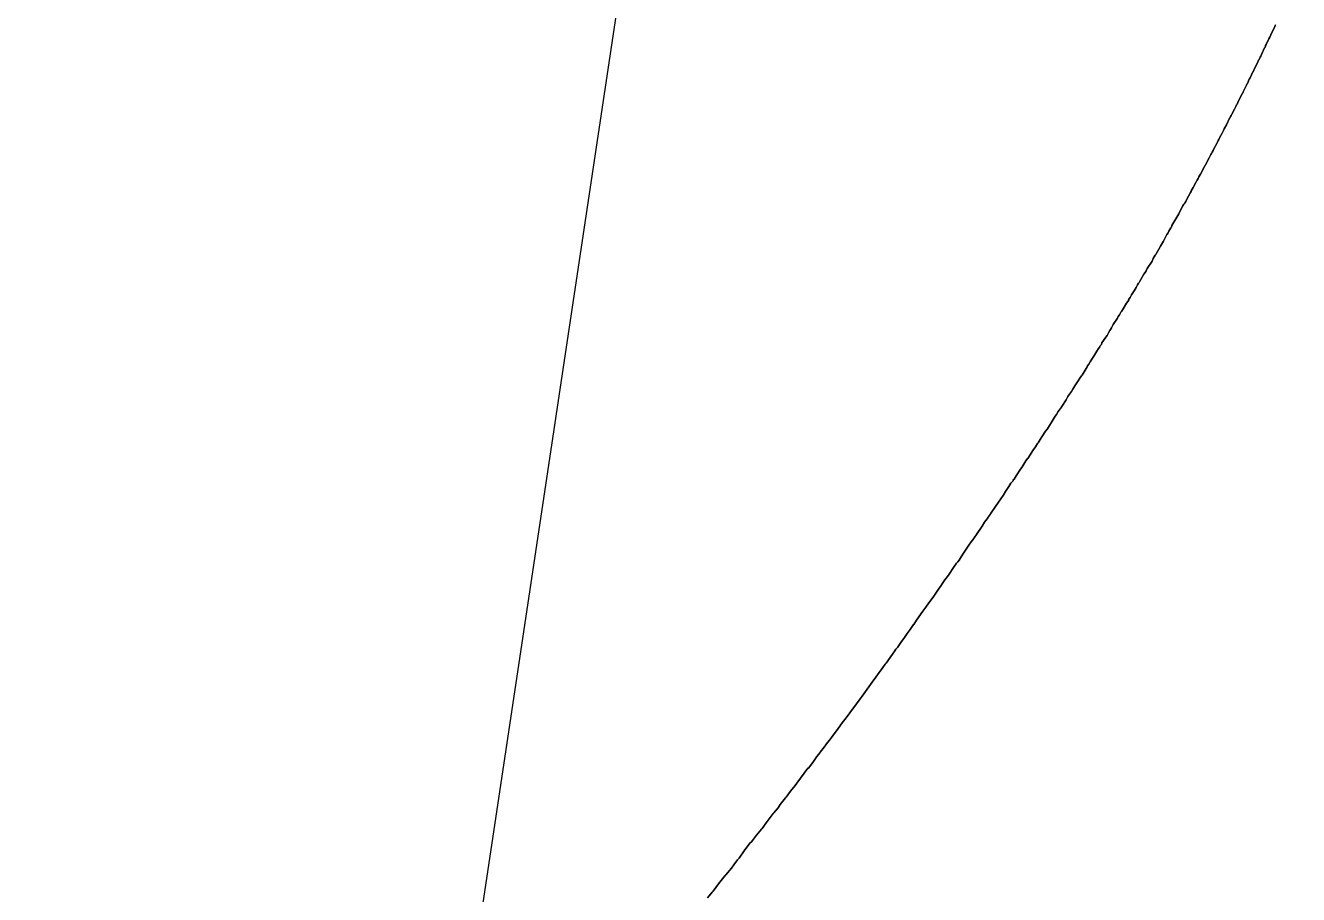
# Model space of a CAD drawing. Header units: metres. Extents: x 708058 to 716328, y 4237327 to 4243479.
# Drawn here: x 710575 to 711346, y 4239500 to 4240027 of the extents above; entities that cross this region are included whole.
import ezdxf

# ---------------------------------------------------------------- set-up
doc = ezdxf.new("R2010")
doc.units = ezdxf.units.M

msp = doc.modelspace()

# ---------------------------------------------------------------- linework, layer by layer
at = {"layer": 'AUX_DME IAT'}
msp.add_polyline3d([(710575.04, 4237648.03, 129.2), (711345.97, 4242786.67, 129.2)], dxfattribs=at)
at = {"layer": 'FINAL_AUX_DME ATE'}
msp.add_polyline3d([(711332.06, 4240027, 0), (711331.75, 4240026.5, 0), (711331.62, 4240026, 0), (711330.19, 4240023, 0), (711329.44, 4240021.5, 0), (711329.19, 4240021, 0), (711328.88, 4240020, 0), (711328.56, 4240019.5, 0), (711328.06, 4240018.5, 0), (711326.38, 4240015, 0), (711326.06, 4240014.5, 0), (711325.88, 4240014, 0), (711325.81, 4240013.5, 0), (711325.5, 4240013, 0), (711325.31, 4240013, 0), (711323.62, 4240009, 0), (711323.12, 4240008, 0), (711322.81, 4240007.5, 0), (711322.5, 4240007, 0), (711322.12, 4240006, 0), (711321.81, 4240005.5, 0), (711321.5, 4240005, 0), (711321.38, 4240004.5, 0), (711319.19, 4240000, 0), (711319.06, 4240000, 0), (711318.88, 4239999.5, 0), (711318.56, 4239998.5, 0), (711318.38, 4239998.5, 0), (711316.75, 4239995, 0), (711316.06, 4239994, 0), (711315.75, 4239993, 0), (711315.44, 4239992.5, 0), (711315.06, 4239991.5, 0), (711314.69, 4239991, 0), (711314.44, 4239990.5, 0), (711312.38, 4239986.5, 0), (711312.06, 4239985.5, 0), (711312, 4239985.5, 0), (711311.69, 4239985, 0), (711311.5, 4239984.5, 0), (711309.69, 4239981, 0), (711309.12, 4239980, 0), (711308.75, 4239979, 0), (711308.38, 4239978.5, 0), (711308, 4239977.5, 0), (711307.25, 4239976, 0), (711305.62, 4239973, 0), (711305.25, 4239972, 0), (711304.81, 4239971.5, 0), (711304.75, 4239971.5, 0), (711304.44, 4239970.5, 0), (711304.25, 4239970.5, 0), (711302.25, 4239966.5, 0), (711301.81, 4239965.5, 0), (711301.44, 4239965, 0), (711301, 4239964, 0), (711300.62, 4239963, 0), (711299.69, 4239961.5, 0), (711298.12, 4239958.5, 0), (711297.75, 4239957.5, 0), (711297.31, 4239957, 0), (711297.12, 4239956.5, 0), (711296.88, 4239956, 0), (711296.69, 4239955.5, 0), (711294.5, 4239951.5, 0), (711294.19, 4239951, 0), (711293.75, 4239950, 0), (711293.25, 4239949, 0), (711292.81, 4239948.5, 0), (711291.88, 4239946.5, 0), (711290.31, 4239943.5, 0), (711289.81, 4239942.5, 0), (711289.38, 4239942, 0), (711289.19, 4239941.5, 0), (711288.88, 4239941, 0), (711288.69, 4239940.5, 0), (711286.5, 4239936.5, 0), (711286.12, 4239936, 0), (711285.62, 4239935, 0), (711285.12, 4239934, 0), (711284.62, 4239933, 0), (711283.75, 4239931.5, 0), (711282.06, 4239928.5, 0), (711281.56, 4239927.5, 0), (711281, 4239926.5, 0), (711280.94, 4239926, 0), (711280.5, 4239925.5, 0), (711278.06, 4239921, 0), (711277.88, 4239920.5, 0), (711277.62, 4239920, 0), (711277.12, 4239919, 0), (711276.56, 4239918.5, 0), (711276, 4239917.5, 0), (711275.19, 4239916, 0), (711273.38, 4239912.5, 0), (711272.81, 4239911.5, 0), (711272.31, 4239910.5, 0), (711272.25, 4239910.5, 0), (711271.69, 4239909.5, 0), (711269.31, 4239905.5, 0), (711268.94, 4239904.5, 0), (711268.69, 4239904, 0), (711268.12, 4239903, 0), (711267.5, 4239902, 0), (711266.94, 4239901, 0), (711266.31, 4239900, 0), (711264.19, 4239896, 0), (711263.56, 4239895, 0), (711262.94, 4239894, 0), (711262.31, 4239893, 0), (711259.5, 4239888, 0), (711259.19, 4239887.5, 0), (711258.56, 4239886.5, 0), (711257.94, 4239885.5, 0), (711257.25, 4239884, 0), (711254.38, 4239879.5, 0), (711253.75, 4239878, 0), (711253.06, 4239877, 0), (711252.38, 4239876, 0), (711249.75, 4239871.5, 0), (711249.44, 4239871, 0), (711249.12, 4239870.5, 0), (711248.38, 4239869.5, 0), (711247.69, 4239868, 0), (711246.44, 4239866, 0), (711244.75, 4239863.5, 0), (711244, 4239862, 0), (711243.25, 4239861, 0), (711243.12, 4239860.5, 0), (711242.5, 4239859.5, 0), (711241.75, 4239858.5, 0), (711239.69, 4239855, 0), (711238.75, 4239853.5, 0), (711238.38, 4239853, 0), (711237.62, 4239851.5, 0), (711236.81, 4239850.5, 0), (711236.25, 4239849.5, 0), (711233.81, 4239845.5, 0), (711233, 4239844, 0), (711232.75, 4239843.5, 0), (711232.19, 4239842.5, 0), (711231.69, 4239842, 0), (711230.88, 4239840.5, 0), (711230, 4239839, 0), (711229.19, 4239838, 0), (711226.94, 4239834.5, 0), (711226.56, 4239833.5, 0), (711225.69, 4239832.5, 0), (711225.56, 4239832, 0), (711224.81, 4239831, 0), (711223.88, 4239829.5, 0), (711221.94, 4239826.5, 0), (711220.81, 4239824.5, 0), (711219.88, 4239823, 0), (711219, 4239821.5, 0), (711218.19, 4239820.5, 0), (711218.06, 4239820, 0), (711214.88, 4239815, 0), (711214.44, 4239814.5, 0), (711213.5, 4239813, 0), (711212.5, 4239811.5, 0), (711210.56, 4239808.5, 0), (711209.31, 4239806.5, 0), (711208.38, 4239805, 0), (711207.31, 4239803.5, 0), (711206.69, 4239802.5, 0), (711206.31, 4239802, 0), (711205.31, 4239800, 0), (711202.69, 4239796, 0), (711202.06, 4239795, 0), (711201.56, 4239794.5, 0), (711200.5, 4239793, 0), (711199.44, 4239791, 0), (711198.69, 4239790, 0), (711196.19, 4239786, 0), (711195.06, 4239784.5, 0), (711194.62, 4239783.5, 0), (711193.94, 4239782.5, 0), (711192.81, 4239781, 0), (711190.44, 4239777.5, 0), (711189.5, 4239776, 0), (711188.38, 4239774, 0), (711187.81, 4239773.5, 0), (711186.62, 4239771.5, 0), (711186.19, 4239771, 0), (711185.5, 4239770, 0), (711182.12, 4239764.5, 0), (711181.88, 4239764.5, 0), (711180.88, 4239763, 0), (711179.69, 4239761, 0), (711178.44, 4239759, 0), (711177.5, 4239758, 0), (711175, 4239754, 0), (711173.75, 4239752, 0), (711173.12, 4239751.5, 0), (711173.06, 4239751, 0), (711171.81, 4239749.5, 0), (711170.5, 4239747.5, 0), (711168.56, 4239744.5, 0), (711167.06, 4239742, 0), (711165.69, 4239740, 0), (711164.31, 4239738, 0), (711163.94, 4239737.5, 0), (711162.94, 4239736, 0), (711159.44, 4239731, 0), (711159.25, 4239730.5, 0), (711158, 4239729, 0), (711157.31, 4239728, 0), (711155.88, 4239726, 0), (711154.44, 4239723.5, 0), (711150.88, 4239718.5, 0), (711149.62, 4239716.5, 0), (711149.38, 4239716, 0), (711147.81, 4239714, 0), (711146.31, 4239712, 0), (711144.62, 4239709.5, 0), (711142.69, 4239706.5, 0), (711141.12, 4239704, 0), (711140.38, 4239703, 0), (711139.62, 4239702, 0), (711138.75, 4239701, 0), (711137.12, 4239698.5, 0), (711134.5, 4239694.5, 0), (711133.44, 4239693, 0), (711131.75, 4239691, 0), (711130.06, 4239688.5, 0), (711129.25, 4239687, 0), (711128.31, 4239686, 0), (711124.62, 4239680.5, 0), (711123.94, 4239679.5, 0), (711122.88, 4239678, 0), (711122, 4239677, 0), (711120.19, 4239674.5, 0), (711118.5, 4239672, 0), (711118.38, 4239672, 0), (711114.62, 4239666.5, 0), (711112.94, 4239664, 0), (711112.75, 4239664, 0), (711110.81, 4239661, 0), (711108.94, 4239658.5, 0), (711107.31, 4239656, 0), (711105.06, 4239653, 0), (711103.06, 4239650, 0), (711102.12, 4239649, 0), (711101.56, 4239648, 0), (711100.12, 4239646, 0), (711096.25, 4239640.5, 0), (711095.69, 4239640, 0), (711094.19, 4239638, 0), (711092.06, 4239635, 0), (711089.94, 4239632, 0), (711087.81, 4239629, 0), (711083.81, 4239623.5, 0), (711081.62, 4239620.5, 0), (711080.56, 4239619, 0), (711078.31, 4239616, 0), (711074.31, 4239610.5, 0), (711071.94, 4239607.5, 0), (711069.62, 4239604.5, 0), (711067.19, 4239601, 0), (711063.12, 4239595.5, 0), (711061.88, 4239594, 0), (711060.69, 4239592.5, 0), (711058.19, 4239589, 0), (711058.06, 4239589, 0), (711056.88, 4239587.5, 0), (711055.44, 4239585.5, 0), (711054.31, 4239584, 0), (711051.75, 4239580.5, 0), (711049.12, 4239577, 0), (711048.81, 4239577, 0), (711042.06, 4239568, 0), (711041.06, 4239566.5, 0), (711038.38, 4239563, 0), (711035.62, 4239559.5, 0), (711035.25, 4239559, 0), (711032.81, 4239556, 0), (711032.12, 4239555, 0), (711030.75, 4239553, 0), (711028.25, 4239550, 0), (711027.88, 4239549.5, 0), (711023.62, 4239544, 0), (711021.06, 4239540.5, 0), (711020.69, 4239540, 0), (711017.69, 4239536.5, 0), (711014.62, 4239532.5, 0), (711013.75, 4239531.5, 0), (711010.31, 4239527, 0), (711007.19, 4239522.5, 0), (711006.31, 4239521.5, 0), (711004, 4239518.5, 0), (711002.5, 4239516.5, 0), (710999.19, 4239512.5, 0), (710998.69, 4239512, 0), (710994.81, 4239507, 0), (710991.5, 4239502.5, 0), (710990.94, 4239502, 0), (710988.06, 4239498.5, 0)], dxfattribs=at)
at = {"layer": 'FINAL_AUX_DME IAT'}
msp.add_polyline3d([(710988.06, 4239498.5, 0), (710990.94, 4239502, 0), (710991.5, 4239502.5, 0), (710994.81, 4239507, 0), (710998.69, 4239512, 0), (710999.19, 4239512.5, 0), (711002.5, 4239516.5, 0), (711004, 4239518.5, 0), (711006.31, 4239521.5, 0), (711007.19, 4239522.5, 0), (711010.31, 4239527, 0), (711013.75, 4239531.5, 0), (711014.62, 4239532.5, 0), (711017.69, 4239536.5, 0), (711020.69, 4239540, 0), (711021.06, 4239540.5, 0), (711023.62, 4239544, 0), (711027.88, 4239549.5, 0), (711028.25, 4239550, 0), (711030.75, 4239553, 0), (711032.12, 4239555, 0), (711032.81, 4239556, 0), (711035.25, 4239559, 0), (711035.62, 4239559.5, 0), (711038.38, 4239563, 0), (711041.06, 4239566.5, 0), (711042.06, 4239568, 0), (711048.81, 4239577, 0), (711049.12, 4239577, 0), (711051.75, 4239580.5, 0), (711054.31, 4239584, 0), (711055.44, 4239585.5, 0), (711056.88, 4239587.5, 0), (711058.06, 4239589, 0), (711058.19, 4239589, 0), (711060.69, 4239592.5, 0), (711061.88, 4239594, 0), (711063.12, 4239595.5, 0), (711067.19, 4239601, 0), (711069.62, 4239604.5, 0), (711071.94, 4239607.5, 0), (711074.31, 4239610.5, 0), (711078.31, 4239616, 0), (711080.56, 4239619, 0), (711081.62, 4239620.5, 0), (711083.81, 4239623.5, 0), (711087.81, 4239629, 0), (711089.94, 4239632, 0), (711092.06, 4239635, 0), (711094.19, 4239638, 0), (711095.69, 4239640, 0), (711096.25, 4239640.5, 0), (711100.12, 4239646, 0), (711101.56, 4239648, 0), (711102.12, 4239649, 0), (711103.06, 4239650, 0), (711105.06, 4239653, 0), (711107.31, 4239656, 0), (711108.94, 4239658.5, 0), (711110.81, 4239661, 0), (711112.75, 4239664, 0), (711112.94, 4239664, 0), (711114.62, 4239666.5, 0), (711118.38, 4239672, 0), (711118.5, 4239672, 0), (711120.19, 4239674.5, 0), (711122, 4239677, 0), (711122.88, 4239678, 0), (711123.94, 4239679.5, 0), (711124.62, 4239680.5, 0), (711128.31, 4239686, 0), (711129.25, 4239687, 0), (711130.06, 4239688.5, 0), (711131.75, 4239691, 0), (711133.44, 4239693, 0), (711134.5, 4239694.5, 0), (711137.12, 4239698.5, 0), (711138.75, 4239701, 0), (711139.62, 4239702, 0), (711140.38, 4239703, 0), (711141.12, 4239704, 0), (711142.69, 4239706.5, 0), (711144.62, 4239709.5, 0), (711146.31, 4239712, 0), (711147.81, 4239714, 0), (711149.38, 4239716, 0), (711149.62, 4239716.5, 0), (711150.88, 4239718.5, 0), (711154.44, 4239723.5, 0), (711155.88, 4239726, 0), (711157.31, 4239728, 0), (711158, 4239729, 0), (711159.25, 4239730.5, 0), (711159.44, 4239731, 0), (711162.94, 4239736, 0), (711163.94, 4239737.5, 0), (711164.31, 4239738, 0), (711165.69, 4239740, 0), (711167.06, 4239742, 0), (711168.56, 4239744.5, 0), (711170.5, 4239747.5, 0), (711171.81, 4239749.5, 0), (711173.06, 4239751, 0), (711173.12, 4239751.5, 0), (711173.75, 4239752, 0), (711175, 4239754, 0), (711177.5, 4239758, 0), (711178.44, 4239759, 0), (711179.69, 4239761, 0), (711180.88, 4239763, 0), (711181.88, 4239764.5, 0), (711182.12, 4239764.5, 0), (711185.5, 4239770, 0), (711186.19, 4239771, 0), (711186.62, 4239771.5, 0), (711187.81, 4239773.5, 0), (711188.38, 4239774, 0), (711189.5, 4239776, 0), (711190.44, 4239777.5, 0), (711192.81, 4239781, 0), (711193.94, 4239782.5, 0), (711194.62, 4239783.5, 0), (711195.06, 4239784.5, 0), (711196.19, 4239786, 0), (711198.69, 4239790, 0), (711199.44, 4239791, 0), (711200.5, 4239793, 0), (711201.56, 4239794.5, 0), (711202.06, 4239795, 0), (711202.69, 4239796, 0), (711205.31, 4239800, 0), (711206.31, 4239802, 0), (711206.69, 4239802.5, 0), (711207.31, 4239803.5, 0), (711208.38, 4239805, 0), (711209.31, 4239806.5, 0), (711210.56, 4239808.5, 0), (711212.5, 4239811.5, 0), (711213.5, 4239813, 0), (711214.44, 4239814.5, 0), (711214.88, 4239815, 0), (711218.06, 4239820, 0), (711218.19, 4239820.5, 0), (711219, 4239821.5, 0), (711219.88, 4239823, 0), (711220.81, 4239824.5, 0), (711221.94, 4239826.5, 0), (711223.88, 4239829.5, 0), (711224.81, 4239831, 0), (711225.56, 4239832, 0), (711225.69, 4239832.5, 0), (711226.56, 4239833.5, 0), (711226.94, 4239834.5, 0), (711229.19, 4239838, 0), (711230, 4239839, 0), (711230.88, 4239840.5, 0), (711231.69, 4239842, 0), (711232.19, 4239842.5, 0), (711232.75, 4239843.5, 0), (711233, 4239844, 0), (711233.81, 4239845.5, 0), (711236.25, 4239849.5, 0), (711236.81, 4239850.5, 0), (711237.62, 4239851.5, 0), (711238.38, 4239853, 0), (711238.75, 4239853.5, 0), (711239.69, 4239855, 0), (711241.75, 4239858.5, 0), (711242.5, 4239859.5, 0), (711243.12, 4239860.5, 0), (711243.25, 4239861, 0), (711244, 4239862, 0), (711244.75, 4239863.5, 0), (711246.44, 4239866, 0), (711247.69, 4239868, 0), (711248.38, 4239869.5, 0), (711249.12, 4239870.5, 0), (711249.44, 4239871, 0), (711249.75, 4239871.5, 0), (711252.38, 4239876, 0), (711253.06, 4239877, 0), (711253.75, 4239878, 0), (711254.38, 4239879.5, 0), (711257.25, 4239884, 0), (711257.94, 4239885.5, 0), (711258.56, 4239886.5, 0), (711259.19, 4239887.5, 0), (711259.5, 4239888, 0), (711262.31, 4239893, 0), (711262.94, 4239894, 0), (711263.56, 4239895, 0), (711264.19, 4239896, 0), (711266.31, 4239900, 0), (711266.94, 4239901, 0), (711267.5, 4239902, 0), (711268.12, 4239903, 0), (711268.69, 4239904, 0), (711268.94, 4239904.5, 0), (711269.31, 4239905.5, 0), (711271.69, 4239909.5, 0), (711272.25, 4239910.5, 0), (711272.31, 4239910.5, 0), (711272.81, 4239911.5, 0), (711273.38, 4239912.5, 0), (711275.19, 4239916, 0), (711276, 4239917.5, 0), (711276.56, 4239918.5, 0), (711277.12, 4239919, 0), (711277.62, 4239920, 0), (711277.88, 4239920.5, 0), (711278.06, 4239921, 0), (711280.5, 4239925.5, 0), (711280.94, 4239926, 0), (711281, 4239926.5, 0), (711281.56, 4239927.5, 0), (711282.06, 4239928.5, 0), (711283.75, 4239931.5, 0), (711284.62, 4239933, 0), (711285.12, 4239934, 0), (711285.62, 4239935, 0), (711286.12, 4239936, 0), (711286.5, 4239936.5, 0), (711288.69, 4239940.5, 0), (711288.88, 4239941, 0), (711289.19, 4239941.5, 0), (711289.38, 4239942, 0), (711289.81, 4239942.5, 0), (711290.31, 4239943.5, 0), (711291.88, 4239946.5, 0), (711292.81, 4239948.5, 0), (711293.25, 4239949, 0), (711293.75, 4239950, 0), (711294.19, 4239951, 0), (711294.5, 4239951.5, 0), (711296.69, 4239955.5, 0), (711296.88, 4239956, 0), (711297.12, 4239956.5, 0), (711297.31, 4239957, 0), (711297.75, 4239957.5, 0), (711298.12, 4239958.5, 0), (711299.69, 4239961.5, 0), (711300.62, 4239963, 0), (711301, 4239964, 0), (711301.44, 4239965, 0), (711301.81, 4239965.5, 0), (711302.25, 4239966.5, 0), (711304.25, 4239970.5, 0), (711304.44, 4239970.5, 0), (711304.75, 4239971.5, 0), (711304.81, 4239971.5, 0), (711305.25, 4239972, 0), (711305.62, 4239973, 0), (711307.25, 4239976, 0), (711308, 4239977.5, 0), (711308.38, 4239978.5, 0), (711308.75, 4239979, 0), (711309.12, 4239980, 0), (711309.69, 4239981, 0), (711311.5, 4239984.5, 0), (711311.69, 4239985, 0), (711312, 4239985.5, 0), (711312.06, 4239985.5, 0), (711312.38, 4239986.5, 0), (711314.44, 4239990.5, 0), (711314.69, 4239991, 0), (711315.06, 4239991.5, 0), (711315.44, 4239992.5, 0), (711315.75, 4239993, 0), (711316.06, 4239994, 0), (711316.75, 4239995, 0), (711318.38, 4239998.5, 0), (711318.56, 4239998.5, 0), (711318.88, 4239999.5, 0), (711319.06, 4240000, 0), (711319.19, 4240000, 0), (711321.38, 4240004.5, 0), (711321.5, 4240005, 0), (711321.81, 4240005.5, 0), (711322.12, 4240006, 0), (711322.5, 4240007, 0), (711322.81, 4240007.5, 0), (711323.12, 4240008, 0), (711323.62, 4240009, 0), (711325.31, 4240013, 0), (711325.5, 4240013, 0), (711325.81, 4240013.5, 0), (711325.88, 4240014, 0), (711326.06, 4240014.5, 0), (711326.38, 4240015, 0), (711328.06, 4240018.5, 0), (711328.56, 4240019.5, 0), (711328.88, 4240020, 0), (711329.19, 4240021, 0), (711329.44, 4240021.5, 0), (711330.19, 4240023, 0), (711331.62, 4240026, 0), (711331.75, 4240026.5, 0), (711332.06, 4240027, 0)], dxfattribs=at)
at = {"layer": 'INTERSECTIONS'}
for points in [[(711329.44, 4240021.5, 72.65), (711330.19, 4240023, 72.63)], [(711331.62, 4240026, 72.59), (711330.19, 4240023, 72.63)], [(711331.75, 4240026.5, 72.59), (711331.62, 4240026, 72.59)], [(711332.06, 4240027, 72.58), (711331.75, 4240026.5, 72.59)], [(711326.06, 4240014.5, 72.75), (711325.88, 4240014, 72.75)], [(711326.06, 4240014.5, 72.75), (711326.38, 4240015, 72.74)], [(711326.38, 4240015, 72.74), (711328.06, 4240018.5, 72.69)], [(711328.56, 4240019.5, 72.68), (711328.06, 4240018.5, 72.69)], [(711328.88, 4240020, 72.67), (711328.56, 4240019.5, 72.68)], [(711329.19, 4240021, 72.66), (711328.88, 4240020, 72.67)], [(711329.19, 4240021, 72.66), (711329.44, 4240021.5, 72.65)], [(711322.5, 4240007, 72.85), (711322.12, 4240006, 72.86)], [(711322.81, 4240007.5, 72.84), (711322.5, 4240007, 72.85)], [(711322.81, 4240007.5, 72.84), (711323.12, 4240008, 72.83)], [(711323.12, 4240008, 72.83), (711323.62, 4240009, 72.82)], [(711325.31, 4240013, 72.77), (711323.62, 4240009, 72.82)], [(711325.5, 4240013, 72.76), (711325.31, 4240013, 72.77)], [(711325.81, 4240013.5, 72.75), (711325.5, 4240013, 72.76)], [(711325.81, 4240013.5, 72.75), (711325.88, 4240014, 72.75)], [(711318.88, 4239999.5, 72.95), (711318.56, 4239998.5, 72.96)], [(711318.88, 4239999.5, 72.95), (711319.06, 4240000, 72.95)], [(711319.06, 4240000, 72.95), (711319.19, 4240000, 72.94)], [(711321.38, 4240004.5, 72.88), (711319.19, 4240000, 72.94)], [(711321.5, 4240005, 72.88), (711321.38, 4240004.5, 72.88)], [(711321.81, 4240005.5, 72.87), (711321.5, 4240005, 72.88)], [(711321.81, 4240005.5, 72.87), (711322.12, 4240006, 72.86)], [(711315.06, 4239991.5, 73.06), (711314.69, 4239991, 73.07)], [(711315.44, 4239992.5, 73.05), (711315.06, 4239991.5, 73.06)], [(711315.75, 4239993, 73.04), (711315.44, 4239992.5, 73.05)], [(711315.75, 4239993, 73.04), (711316.06, 4239994, 73.03)], [(711316.06, 4239994, 73.03), (711316.75, 4239995, 73.01)], [(711318.38, 4239998.5, 72.97), (711316.75, 4239995, 73.01)], [(711318.56, 4239998.5, 72.96), (711318.38, 4239998.5, 72.97)], [(711311.5, 4239984.5, 73.17), (711309.69, 4239981, 73.23)], [(711311.69, 4239985, 73.17), (711311.5, 4239984.5, 73.17)], [(711312, 4239985.5, 73.16), (711311.69, 4239985, 73.17)], [(711312.06, 4239985.5, 73.15), (711312, 4239985.5, 73.16)], [(711312.06, 4239985.5, 73.15), (711312.38, 4239986.5, 73.14)], [(711312.38, 4239986.5, 73.14), (711314.44, 4239990.5, 73.08)], [(711314.69, 4239991, 73.07), (711314.44, 4239990.5, 73.08)], [(711305.62, 4239973, 73.35), (711307.25, 4239976, 73.3)], [(711308, 4239977.5, 73.28), (711307.25, 4239976, 73.3)], [(711308.38, 4239978.5, 73.27), (711308, 4239977.5, 73.28)], [(711308.75, 4239979, 73.25), (711308.38, 4239978.5, 73.27)], [(711308.75, 4239979, 73.25), (711309.12, 4239980, 73.24)], [(711309.12, 4239980, 73.24), (711309.69, 4239981, 73.23)], [(711304.25, 4239970.5, 73.39), (711302.25, 4239966.5, 73.46)], [(711304.44, 4239970.5, 73.39), (711304.25, 4239970.5, 73.39)], [(711304.44, 4239970.5, 73.39), (711304.75, 4239971.5, 73.38)], [(711304.75, 4239971.5, 73.38), (711304.81, 4239971.5, 73.38)], [(711305.25, 4239972, 73.36), (711304.81, 4239971.5, 73.38)], [(711305.25, 4239972, 73.36), (711305.62, 4239973, 73.35)], [(711298.12, 4239958.5, 73.59), (711299.69, 4239961.5, 73.54)], [(711300.62, 4239963, 73.51), (711299.69, 4239961.5, 73.54)], [(711301, 4239964, 73.49), (711300.62, 4239963, 73.51)], [(711301.44, 4239965, 73.48), (711301, 4239964, 73.49)], [(711301.44, 4239965, 73.48), (711301.81, 4239965.5, 73.47)], [(711301.81, 4239965.5, 73.47), (711302.25, 4239966.5, 73.46)], [(711296.69, 4239955.5, 73.63), (711294.5, 4239951.5, 73.7)], [(711296.88, 4239956, 73.63), (711296.69, 4239955.5, 73.63)], [(711296.88, 4239956, 73.63), (711297.12, 4239956.5, 73.62)], [(711297.31, 4239957, 73.61), (711297.12, 4239956.5, 73.62)], [(711297.75, 4239957.5, 73.6), (711297.31, 4239957, 73.61)], [(711297.75, 4239957.5, 73.6), (711298.12, 4239958.5, 73.59)], [(711290.31, 4239943.5, 73.84), (711291.88, 4239946.5, 73.79)], [(711292.81, 4239948.5, 73.76), (711291.88, 4239946.5, 73.79)], [(711293.25, 4239949, 73.74), (711292.81, 4239948.5, 73.76)], [(711293.75, 4239950, 73.73), (711293.25, 4239949, 73.74)], [(711293.75, 4239950, 73.73), (711294.19, 4239951, 73.71)], [(711294.19, 4239951, 73.71), (711294.5, 4239951.5, 73.7)], [(711288.69, 4239940.5, 73.89), (711286.5, 4239936.5, 73.96)], [(711288.88, 4239941, 73.88), (711288.69, 4239940.5, 73.89)], [(711288.88, 4239941, 73.88), (711289.19, 4239941.5, 73.87)], [(711289.19, 4239941.5, 73.87), (711289.38, 4239942, 73.87)], [(711289.81, 4239942.5, 73.85), (711289.38, 4239942, 73.87)], [(711289.81, 4239942.5, 73.85), (711290.31, 4239943.5, 73.84)], [(711282.06, 4239928.5, 74.11), (711283.75, 4239931.5, 74.05)], [(711284.62, 4239933, 74.02), (711283.75, 4239931.5, 74.05)], [(711285.12, 4239934, 74.01), (711284.62, 4239933, 74.02)], [(711285.62, 4239935, 73.99), (711285.12, 4239934, 74.01)], [(711285.62, 4239935, 73.99), (711286.12, 4239936, 73.97)], [(711286.12, 4239936, 73.97), (711286.5, 4239936.5, 73.96)], [(711280.5, 4239925.5, 74.16), (711278.06, 4239921, 74.24)], [(711280.94, 4239926, 74.15), (711280.5, 4239925.5, 74.16)], [(711280.94, 4239926, 74.15), (711281, 4239926.5, 74.14)], [(711281.56, 4239927.5, 74.13), (711281, 4239926.5, 74.14)], [(711281.56, 4239927.5, 74.13), (711282.06, 4239928.5, 74.11)], [(711273.38, 4239912.5, 74.4), (711275.19, 4239916, 74.34)], [(711276, 4239917.5, 74.31), (711275.19, 4239916, 74.34)], [(711276, 4239917.5, 74.31), (711276.56, 4239918.5, 74.29)], [(711276.56, 4239918.5, 74.29), (711277.12, 4239919, 74.28)], [(711277.12, 4239919, 74.28), (711277.62, 4239920, 74.26)], [(711277.62, 4239920, 74.26), (711277.88, 4239920.5, 74.25)], [(711277.88, 4239920.5, 74.25), (711278.06, 4239921, 74.24)], [(711271.69, 4239909.5, 74.46), (711269.31, 4239905.5, 74.54)], [(711271.69, 4239909.5, 74.46), (711272.25, 4239910.5, 74.44)], [(711272.25, 4239910.5, 74.44), (711272.31, 4239910.5, 74.44)], [(711272.81, 4239911.5, 74.42), (711272.31, 4239910.5, 74.44)], [(711272.81, 4239911.5, 74.42), (711273.38, 4239912.5, 74.4)], [(711266.31, 4239900, 74.65), (711264.19, 4239896, 74.72)], [(711266.94, 4239901, 74.62), (711266.31, 4239900, 74.65)], [(711266.94, 4239901, 74.62), (711267.5, 4239902, 74.6)], [(711267.5, 4239902, 74.6), (711268.12, 4239903, 74.58)], [(711268.69, 4239904, 74.56), (711268.12, 4239903, 74.58)], [(711268.69, 4239904, 74.56), (711268.94, 4239904.5, 74.55)], [(711268.94, 4239904.5, 74.55), (711269.31, 4239905.5, 74.54)], [(711259.5, 4239888, 74.88), (711262.31, 4239893, 74.78)], [(711262.31, 4239893, 74.78), (711262.94, 4239894, 74.76)], [(711262.94, 4239894, 74.76), (711263.56, 4239895, 74.74)], [(711264.19, 4239896, 74.72), (711263.56, 4239895, 74.74)], [(711254.38, 4239879.5, 75.06), (711257.25, 4239884, 74.96)], [(711257.94, 4239885.5, 74.93), (711257.25, 4239884, 74.96)], [(711258.56, 4239886.5, 74.91), (711257.94, 4239885.5, 74.93)], [(711258.56, 4239886.5, 74.91), (711259.19, 4239887.5, 74.89)], [(711259.19, 4239887.5, 74.89), (711259.5, 4239888, 74.88)], [(711252.38, 4239876, 75.13), (711249.75, 4239871.5, 75.21)], [(711252.38, 4239876, 75.13), (711253.06, 4239877, 75.1)], [(711253.06, 4239877, 75.1), (711253.75, 4239878, 75.08)], [(711253.75, 4239878, 75.08), (711254.38, 4239879.5, 75.06)], [(711247.69, 4239868, 75.29), (711246.44, 4239866, 75.33)], [(711247.69, 4239868, 75.29), (711248.38, 4239869.5, 75.26)], [(711248.38, 4239869.5, 75.26), (711249.12, 4239870.5, 75.24)], [(711249.12, 4239870.5, 75.24), (711249.44, 4239871, 75.23)], [(711249.44, 4239871, 75.23), (711249.75, 4239871.5, 75.21)], [(711242.5, 4239859.5, 75.47), (711243.12, 4239860.5, 75.44)], [(711243.25, 4239861, 75.44), (711243.12, 4239860.5, 75.44)], [(711243.25, 4239861, 75.44), (711244, 4239862, 75.41)], [(711244, 4239862, 75.41), (711244.75, 4239863.5, 75.39)], [(711244.75, 4239863.5, 75.39), (711246.44, 4239866, 75.33)], [(711237.62, 4239851.5, 75.64), (711238.38, 4239853, 75.61)], [(711238.38, 4239853, 75.61), (711238.75, 4239853.5, 75.6)], [(711238.75, 4239853.5, 75.6), (711239.69, 4239855, 75.56)], [(711241.75, 4239858.5, 75.49), (711239.69, 4239855, 75.56)], [(711241.75, 4239858.5, 75.49), (711242.5, 4239859.5, 75.47)], [(711233, 4239844, 75.8), (711233.81, 4239845.5, 75.77)], [(711233.81, 4239845.5, 75.77), (711236.25, 4239849.5, 75.68)], [(711236.25, 4239849.5, 75.68), (711236.81, 4239850.5, 75.66)], [(711236.81, 4239850.5, 75.66), (711237.62, 4239851.5, 75.64)], [(711226.94, 4239834.5, 76.01), (711229.19, 4239838, 75.93)], [(711230, 4239839, 75.91), (711229.19, 4239838, 75.93)], [(711230, 4239839, 75.91), (711230.88, 4239840.5, 75.88)], [(711230.88, 4239840.5, 75.88), (711231.69, 4239842, 75.85)], [(711231.69, 4239842, 75.85), (711232.19, 4239842.5, 75.83)], [(711232.75, 4239843.5, 75.81), (711232.19, 4239842.5, 75.83)], [(711232.75, 4239843.5, 75.81), (711233, 4239844, 75.8)], [(711223.88, 4239829.5, 76.12), (711221.94, 4239826.5, 76.19)], [(711223.88, 4239829.5, 76.12), (711224.81, 4239831, 76.09)], [(711224.81, 4239831, 76.09), (711225.56, 4239832, 76.06)], [(711225.56, 4239832, 76.06), (711225.69, 4239832.5, 76.06)], [(711226.56, 4239833.5, 76.03), (711225.69, 4239832.5, 76.06)], [(711226.56, 4239833.5, 76.03), (711226.94, 4239834.5, 76.01)], [(711219, 4239821.5, 76.3), (711218.19, 4239820.5, 76.33)], [(711219, 4239821.5, 76.3), (711219.88, 4239823, 76.27)], [(711219.88, 4239823, 76.27), (711220.81, 4239824.5, 76.24)], [(711220.81, 4239824.5, 76.24), (711221.94, 4239826.5, 76.19)], [(711213.5, 4239813, 76.5), (711214.44, 4239814.5, 76.47)], [(711214.44, 4239814.5, 76.46), (711214.88, 4239815, 76.45)], [(711214.44, 4239814.5, 76.47), (711214.44, 4239814.5, 76.46)], [(711214.88, 4239815, 76.45), (711218.06, 4239820, 76.33)], [(711218.19, 4239820.5, 76.33), (711218.06, 4239820, 76.33)], [(711208.38, 4239805, 76.69), (711209.31, 4239806.5, 76.65)], [(711209.31, 4239806.5, 76.65), (711210.56, 4239808.5, 76.61)], [(711212.5, 4239811.5, 76.54), (711210.56, 4239808.5, 76.61)], [(711212.5, 4239811.5, 76.54), (711213.5, 4239813, 76.5)], [(711205.31, 4239800, 76.8), (711202.69, 4239796, 76.89)], [(711205.31, 4239800, 76.8), (711206.31, 4239802, 76.76)], [(711206.31, 4239802, 76.76), (711206.69, 4239802.5, 76.75)], [(711206.69, 4239802.5, 76.75), (711207.31, 4239803.5, 76.72)], [(711208.38, 4239805, 76.69), (711207.31, 4239803.5, 76.72)], [(711199.44, 4239791, 77.02), (711198.69, 4239790, 77.04)], [(711199.44, 4239791, 77.02), (711200.5, 4239793, 76.98)], [(711200.5, 4239793, 76.98), (711201.56, 4239794.5, 76.94)], [(711201.56, 4239794.5, 76.94), (711202.06, 4239795, 76.92)], [(711202.06, 4239795, 76.92), (711202.69, 4239796, 76.89)], [(711193.94, 4239782.5, 77.22), (711194.62, 4239783.5, 77.2)], [(711194.62, 4239783.5, 77.2), (711195.06, 4239784.5, 77.18)], [(711195.06, 4239784.5, 77.18), (711196.19, 4239786, 77.14)], [(711196.19, 4239786, 77.14), (711198.69, 4239790, 77.04)], [(711188.38, 4239774, 77.43), (711189.5, 4239776, 77.38)], [(711189.5, 4239776, 77.38), (711190.44, 4239777.5, 77.35)], [(711192.81, 4239781, 77.26), (711190.44, 4239777.5, 77.35)], [(711193.94, 4239782.5, 77.22), (711192.81, 4239781, 77.26)], [(711182.12, 4239764.5, 77.66), (711185.5, 4239770, 77.54)], [(711186.19, 4239771, 77.51), (711185.5, 4239770, 77.54)], [(711186.19, 4239771, 77.51), (711186.62, 4239771.5, 77.49)], [(711187.81, 4239773.5, 77.45), (711186.62, 4239771.5, 77.49)], [(711187.81, 4239773.5, 77.45), (711188.38, 4239774, 77.43)], [(711178.44, 4239759, 77.8), (711179.69, 4239761, 77.76)], [(711179.69, 4239761, 77.76), (711180.88, 4239763, 77.71)], [(711180.88, 4239763, 77.71), (711181.88, 4239764.5, 77.67)], [(711181.88, 4239764.5, 77.67), (711182.12, 4239764.5, 77.66)], [(711173.75, 4239752, 77.98), (711175, 4239754, 77.93)], [(711175, 4239754, 77.93), (711177.5, 4239758, 77.84)], [(711178.44, 4239759, 77.8), (711177.5, 4239758, 77.84)], [(711167.06, 4239742, 78.24), (711168.56, 4239744.5, 78.18)], [(711170.5, 4239747.5, 78.1), (711168.56, 4239744.5, 78.18)], [(711170.5, 4239747.5, 78.1), (711171.81, 4239749.5, 78.05)], [(711171.81, 4239749.5, 78.05), (711173.06, 4239751, 78.01)], [(711173.06, 4239751, 78.01), (711173.12, 4239751.5, 78)], [(711173.12, 4239751.5, 78), (711173.75, 4239752, 77.98)], [(711163.94, 4239737.5, 78.35), (711162.94, 4239736, 78.39)], [(711163.94, 4239737.5, 78.35), (711164.31, 4239738, 78.34)], [(711165.69, 4239740, 78.29), (711164.31, 4239738, 78.34)], [(711165.69, 4239740, 78.29), (711167.06, 4239742, 78.24)], [(711158, 4239729, 78.58), (711157.31, 4239728, 78.61)], [(711158, 4239729, 78.58), (711159.25, 4239730.5, 78.54)], [(711159.25, 4239730.5, 78.54), (711159.44, 4239731, 78.53)], [(711159.44, 4239731, 78.53), (711162.94, 4239736, 78.39)], [(711154.44, 4239723.5, 78.72), (711150.88, 4239718.5, 78.86)], [(711154.44, 4239723.5, 78.72), (711155.88, 4239726, 78.66)], [(711154.44, 4239723.5, 78.72), (711154.44, 4239723.5, 78.72)], [(711155.88, 4239726, 78.66), (711157.31, 4239728, 78.61)], [(711147.81, 4239714, 78.98), (711146.31, 4239712, 79.04)], [(711147.81, 4239714, 78.98), (711149.38, 4239716, 78.92)], [(711149.38, 4239716, 78.92), (711149.62, 4239716.5, 78.91)], [(711149.62, 4239716.5, 78.91), (711150.88, 4239718.5, 78.86)], [(711141.12, 4239704, 79.24), (711142.69, 4239706.5, 79.18)], [(711142.69, 4239706.5, 79.18), (711144.62, 4239709.5, 79.1)], [(711146.31, 4239712, 79.04), (711144.62, 4239709.5, 79.1)], [(711137.12, 4239698.5, 79.39), (711134.5, 4239694.5, 79.5)], [(711137.12, 4239698.5, 79.39), (711138.75, 4239701, 79.33)], [(711138.75, 4239701, 79.33), (711139.62, 4239702, 79.3)], [(711140.38, 4239703, 79.27), (711139.62, 4239702, 79.3)], [(711140.38, 4239703, 79.27), (711141.12, 4239704, 79.24)], [(711130.06, 4239688.5, 79.67), (711131.75, 4239691, 79.6)], [(711131.75, 4239691, 79.6), (711133.44, 4239693, 79.54)], [(711133.44, 4239693, 79.54), (711134.5, 4239694.5, 79.5)], [(711128.31, 4239686, 79.74), (711124.62, 4239680.5, 79.89)], [(711129.25, 4239687, 79.7), (711128.31, 4239686, 79.74)], [(711129.25, 4239687, 79.7), (711130.06, 4239688.5, 79.67)], [(711120.19, 4239674.5, 80.06), (711122, 4239677, 79.99)], [(711122, 4239677, 79.99), (711122.88, 4239678, 79.95)], [(711122.88, 4239678, 79.95), (711123.94, 4239679.5, 79.91)], [(711123.94, 4239679.5, 79.91), (711124.62, 4239680.5, 79.89)], [(711114.62, 4239666.5, 80.28), (711118.38, 4239672, 80.13)], [(711118.38, 4239672, 80.13), (711118.5, 4239672, 80.13)], [(711118.5, 4239672, 80.13), (711120.19, 4239674.5, 80.06)], [(711108.94, 4239658.5, 80.51), (711110.81, 4239661, 80.43)], [(711112.75, 4239664, 80.36), (711110.81, 4239661, 80.43)], [(711112.75, 4239664, 80.36), (711112.94, 4239664, 80.35)], [(711112.94, 4239664, 80.35), (711114.62, 4239666.5, 80.28)], [(711103.06, 4239650, 80.74), (711105.06, 4239653, 80.66)], [(711105.06, 4239653, 80.66), (711107.31, 4239656, 80.57)], [(711108.94, 4239658.5, 80.51), (711107.31, 4239656, 80.57)], [(711100.12, 4239646, 80.86), (711096.25, 4239640.5, 81.01)], [(711100.12, 4239646, 80.86), (711101.56, 4239648, 80.8)], [(711101.56, 4239648, 80.8), (711102.12, 4239649, 80.78)], [(711102.12, 4239649, 80.78), (711103.06, 4239650, 80.74)], [(711092.06, 4239635, 81.18), (711094.19, 4239638, 81.1)], [(711095.69, 4239640, 81.03), (711094.19, 4239638, 81.1)], [(711095.69, 4239640, 81.03), (711096.25, 4239640.5, 81.01)], [(711083.81, 4239623.5, 81.51), (711087.81, 4239629, 81.35)], [(711087.81, 4239629, 81.35), (711089.94, 4239632, 81.26)], [(711089.94, 4239632, 81.26), (711092.06, 4239635, 81.18)], [(711081.62, 4239620.5, 81.6), (711083.81, 4239623.5, 81.51)], [(711074.31, 4239610.5, 81.89), (711078.31, 4239616, 81.73)], [(711078.31, 4239616, 81.73), (711080.56, 4239619, 81.64)], [(711081.62, 4239620.5, 81.6), (711080.56, 4239619, 81.64)], [(711071.94, 4239607.5, 81.98), (711069.62, 4239604.5, 82.08)], [(711071.94, 4239607.5, 81.98), (711074.31, 4239610.5, 81.89)], [(711067.19, 4239601, 82.17), (711063.12, 4239595.5, 82.33)], [(711067.19, 4239601, 82.17), (711069.62, 4239604.5, 82.08)], [(711058.19, 4239589, 82.53), (711060.69, 4239592.5, 82.43)], [(711060.69, 4239592.5, 82.43), (711061.88, 4239594, 82.38)], [(711061.88, 4239594, 82.38), (711063.12, 4239595.5, 82.33)], [(711051.75, 4239580.5, 82.78), (711054.31, 4239584, 82.68)], [(711054.31, 4239584, 82.68), (711055.44, 4239585.5, 82.64)], [(711056.88, 4239587.5, 82.58), (711055.44, 4239585.5, 82.64)], [(711056.88, 4239587.5, 82.58), (711058.06, 4239589, 82.53)], [(711058.06, 4239589, 82.53), (711058.19, 4239589, 82.53)], [(711048.81, 4239577, 82.9), (711042.06, 4239568, 83.17)], [(711049.12, 4239577, 82.89), (711048.81, 4239577, 82.9)], [(711049.12, 4239577, 82.89), (711051.75, 4239580.5, 82.78)], [(711041.06, 4239566.5, 83.21), (711042.06, 4239568, 83.17)], [(711035.25, 4239559, 83.44), (711035.62, 4239559.5, 83.43)], [(711035.62, 4239559.5, 83.43), (711038.38, 4239563, 83.32)], [(711038.38, 4239563, 83.32), (711041.06, 4239566.5, 83.21)], [(711028.25, 4239550, 83.72), (711030.75, 4239553, 83.62)], [(711030.75, 4239553, 83.62), (711032.12, 4239555, 83.57)], [(711032.12, 4239555, 83.57), (711032.81, 4239556, 83.54)], [(711035.25, 4239559, 83.44), (711032.81, 4239556, 83.54)], [(711021.06, 4239540.5, 84.01), (711023.62, 4239544, 83.91)], [(711027.88, 4239549.5, 83.73), (711023.62, 4239544, 83.91)], [(711028.25, 4239550, 83.72), (711027.88, 4239549.5, 83.73)], [(711014.62, 4239532.5, 84.27), (711017.69, 4239536.5, 84.14)], [(711017.69, 4239536.5, 84.14), (711020.69, 4239540, 84.02)], [(711020.69, 4239540, 84.02), (711021.06, 4239540.5, 84.01)], [(711010.31, 4239527, 84.44), (711013.75, 4239531.5, 84.3)], [(711014.62, 4239532.5, 84.27), (711013.75, 4239531.5, 84.3)], [(711004, 4239518.5, 84.7), (711006.31, 4239521.5, 84.6)], [(711006.31, 4239521.5, 84.6), (711007.19, 4239522.5, 84.57)], [(711007.19, 4239522.5, 84.57), (711010.31, 4239527, 84.44)], [(710999.19, 4239512.5, 84.89), (711002.5, 4239516.5, 84.76)], [(711002.5, 4239516.5, 84.76), (711004, 4239518.5, 84.7)], [(710991.5, 4239502.5, 85.2), (710994.81, 4239507, 85.07)], [(710994.81, 4239507, 85.07), (710998.69, 4239512, 84.91)], [(710999.19, 4239512.5, 84.89), (710998.69, 4239512, 84.91)], [(710988.06, 4239498.5, 85.34), (710990.94, 4239502, 85.22)], [(710991.5, 4239502.5, 85.2), (710990.94, 4239502, 85.22)]]:
    msp.add_polyline3d(points, dxfattribs=at)

doc.saveas('drawing.dxf')
